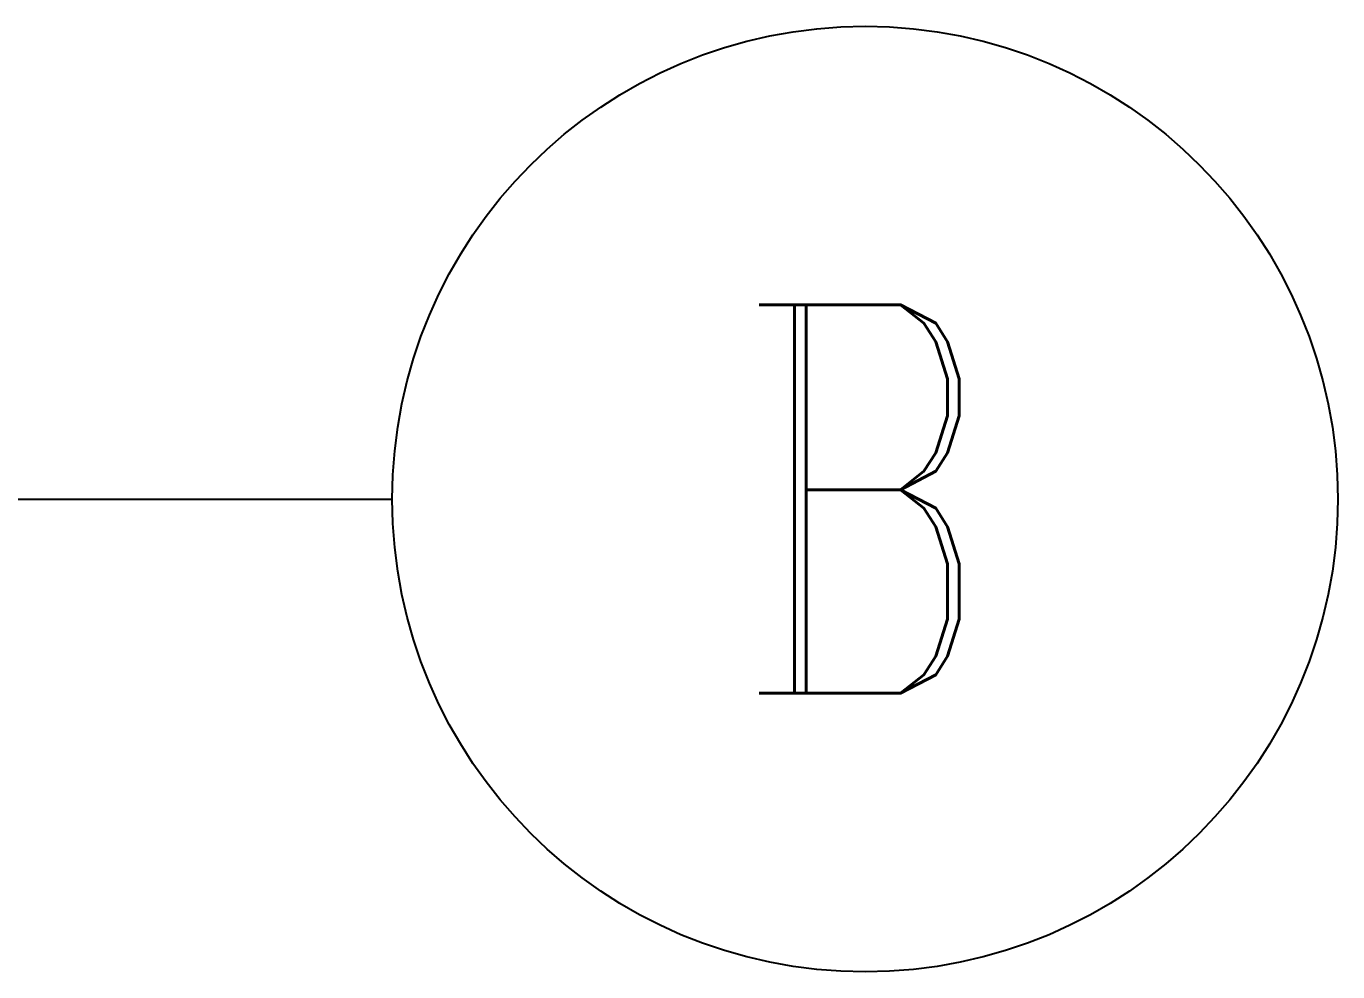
# Model space of a CAD drawing. Extents: x 33088 to 140010, y 13737 to 369010.
# Drawn here: x 103810 to 105474, y 102435 to 103635 of the extents above; entities that cross this region are included whole.
import ezdxf
from ezdxf.enums import TextEntityAlignment as Align

# ---------------------------------------------------------------- set-up
doc = ezdxf.new("R2010")
doc.units = 0
doc.header["$LTSCALE"] = 1000
doc.header["$MEASUREMENT"] = 0
doc.layers.get('0').update_dxf_attribs({"linetype": 'CONTINUOUS'})
doc.layers.add('AXIS', color=3, linetype='CONTINUOUS')
doc.layers.add('AXIS_TEXT', color=7, linetype='CONTINUOUS')
doc.styles.add('_TCH_AXIS', font='COMPLEX', dxfattribs={"bigfont": 'GBCBIG'})
doc.styles.add('COMPLEX', font='COMPLEX')

# ---------------------------------------------------------------- blocks, each defined once
blk = doc.blocks.new('_AXISO')
blk.add_circle((0, 0), 0.5)
at = {"layer": 'AXIS_TEXT', "style": 'COMPLEX', "width": 1.041667}
blk.add_attdef('A', text='', height=0.56, dxfattribs=at).set_placement((-0.25, -0.28), (0.25, -0.28), align=Align.FIT)
blk = doc.blocks.new('DF212R')
at = {"layer": 'AXIS', "color": 8}
blk.add_line((208543.5, 241215), (214543.5, 241215), dxfattribs=at)
ref = blk.add_blockref('_AXISO', (215143.5, 241215), dxfattribs=dict(at, xscale=1200, yscale=1200, zscale=1200))
ref.add_attrib('A', 'B', dxfattribs={"layer": 'AXIS_TEXT', "color": 8, "height": 493.2, "style": '_TCH_AXIS', "width": 0.823529}).set_placement((214979.1, 240968.5), (215307.9, 240968.5), align=Align.FIT)

msp = doc.modelspace()

# ---------------------------------------------------------------- block references
msp.add_blockref('DF212R', (-110269.3, -138179.8))

doc.saveas('drawing.dxf')
